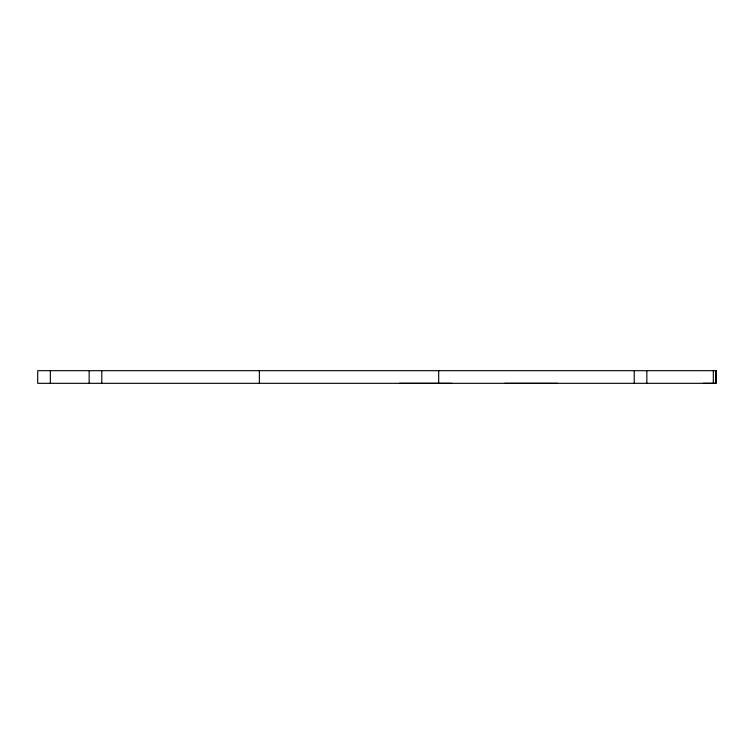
<?xml version="1.0" encoding="UTF-8"?>
<svg xmlns="http://www.w3.org/2000/svg" width="754" height="754" viewBox="0 0 754 754"><rect width="100%" height="100%" fill="white"/><g stroke="black" fill="none" stroke-linecap="round" stroke-linejoin="round"><path stroke-width="1.13" d="M399.271 383.324L452.014 383.324M557.489 383.324L504.746 383.324M715.697 370.676L715.697 383.324L703.039 383.324M713.322 370.676L713.322 383.324M646.847 370.676L646.847 383.324M634.237 370.676L634.237 383.324M438.687 370.676L438.687 383.324M259.376 370.676L259.376 383.324M101.799 370.676L101.799 383.324M89.142 370.676L89.142 383.324M50.358 370.676L50.358 383.324M716.3 370.676L37.7 370.676L37.7 383.324L716.3 383.324L716.3 370.676"/></g></svg>
